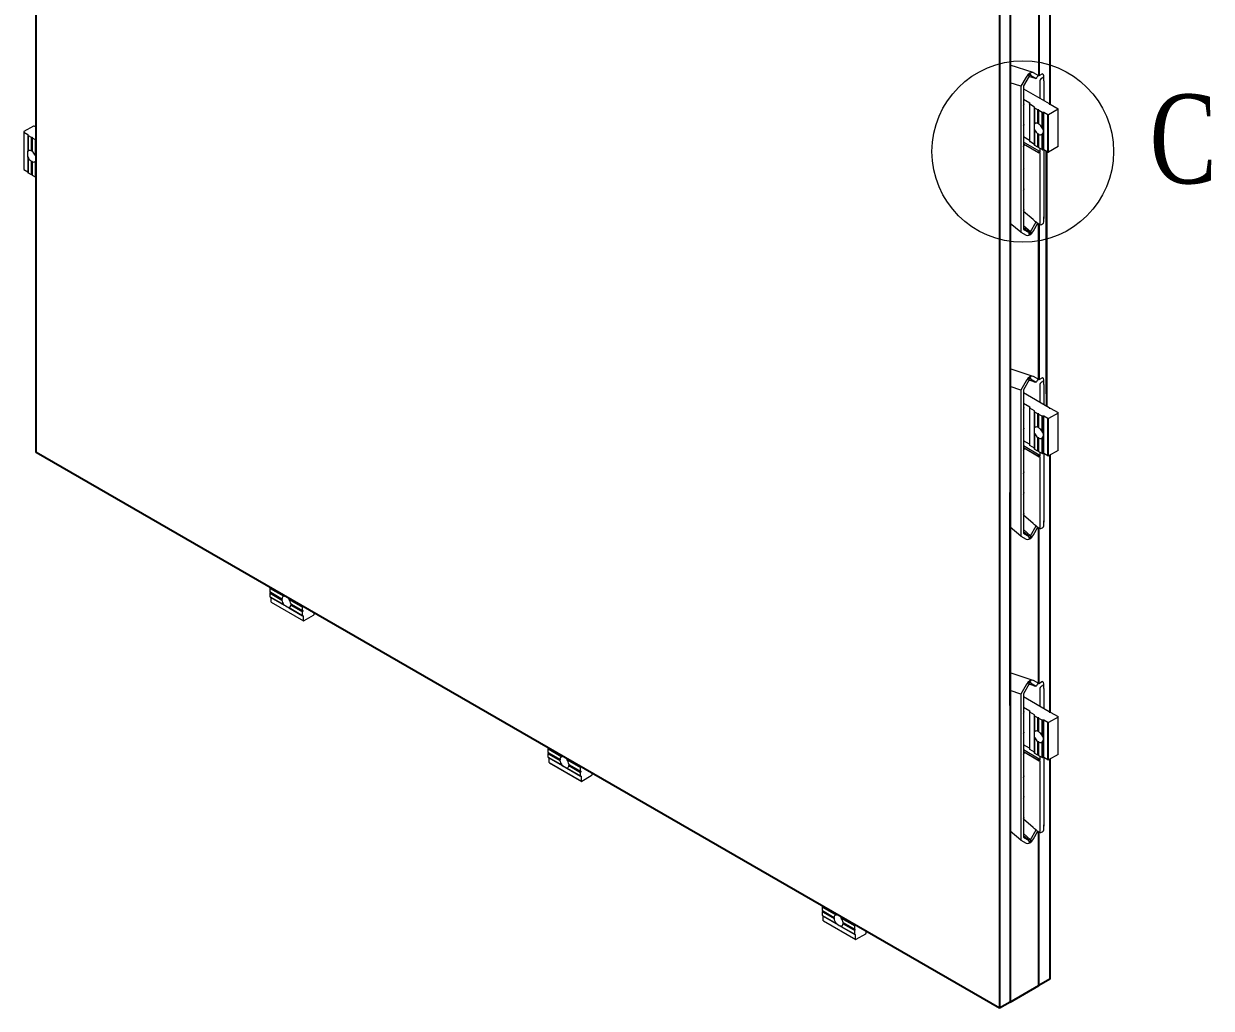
# Model space of a CAD drawing. Header units: millimetres. Extents: x 1277 to 3999, y 63 to 707.
# Drawn here: x 3628.48 to 3675.2, y 453.03 to 491.78 of the extents above; entities that cross this region are included whole.
import ezdxf

# ---------------------------------------------------------------- set-up
doc = ezdxf.new("R2010")
doc.units = ezdxf.units.MM
doc.linetypes.add('CENTER', pattern=[50.8, 31.75, -6.35, 6.35, -6.35])
doc.styles.add('SLDTEXTSTYLE3', font='TXT', dxfattribs={"width": 0.75})

msp = doc.modelspace()

# ---------------------------------------------------------------- linework, layer by layer
at = {"color": 140}
for p, q in [((3628.965, 474.912), (3628.965, 518.679)), ((3668.422, 497.697), (3668.422, 489.73)), ((3668.846, 497.942), (3668.846, 488.618)), ((3666.866, 496.799), (3666.866, 453.033)), ((3667.29, 497.044), (3667.29, 453.277)), ((3668.719, 477.215), (3668.719, 486.764)), ((3668.719, 486.764), (3668.719, 476.74)), ((3668.422, 477.77), (3668.422, 483.907)), ((3668.422, 483.907), (3668.422, 477.77)), ((3666.866, 453.033), (3628.965, 474.912)), ((3668.846, 474.797), (3668.846, 464.693)), ((3667.29, 464.954), (3667.29, 473.332)), ((3668.422, 465.805), (3668.422, 471.947)), ((3668.846, 462.832), (3668.846, 454.176)), ((3668.422, 453.931), (3668.422, 459.982)), ((3668.846, 454.176), (3668.422, 453.931)), ((3667.29, 453.277), (3668.422, 453.931)), ((3667.29, 453.277), (3666.866, 453.033))]:
    msp.add_line(p, q, dxfattribs=at)
at = {"color": 7, "linetype": 'Continuous', "lineweight": 15}
for p, q in [((3668.19, 489.861), (3667.29, 490.154)), ((3667.913, 489.681), (3667.708, 489.326)), ((3668.036, 489.721), (3667.814, 489.336)), ((3668.195, 489.656), (3668.028, 489.707)), ((3668.086, 489.75), (3668.031, 489.767)), ((3668.312, 489.62), (3668.086, 489.75)), ((3668.415, 489.734), (3668.209, 489.852)), ((3668.415, 489.734), (3668.379, 489.713)), ((3668.422, 489.73), (3668.415, 489.734)), ((3668.563, 489.811), (3668.422, 489.73)), ((3668.556, 489.652), (3668.521, 489.632)), ((3668.615, 489.571), (3668.615, 489.734)), ((3667.708, 489.326), (3667.29, 489.462)), ((3667.708, 489.326), (3667.708, 483.577)), ((3667.814, 489.336), (3667.814, 488.612)), ((3667.814, 489.222), (3668.818, 488.642)), ((3668.45, 489.509), (3668.45, 488.855)), ((3668.608, 489.541), (3668.608, 488.764)), ((3668.064, 488.653), (3667.814, 488.798)), ((3667.814, 488.636), (3667.835, 488.623)), ((3667.829, 488.604), (3667.814, 488.612)), ((3667.814, 488.577), (3667.829, 488.604)), ((3667.814, 488.577), (3667.814, 487.796)), ((3667.829, 488.604), (3667.835, 488.623)), ((3668.055, 488.622), (3668.055, 487.152)), ((3668.057, 488.627), (3668.068, 488.64)), ((3668.253, 488.503), (3668.061, 488.614)), ((3668.061, 487.144), (3668.061, 488.614)), ((3668.253, 488.467), (3668.253, 488.503)), ((3668.253, 487.837), (3668.253, 488.467)), ((3668.379, 488.389), (3668.259, 488.459)), ((3668.259, 487.846), (3668.259, 488.459)), ((3668.422, 488.389), (3668.379, 488.389)), ((3668.379, 487.857), (3668.379, 488.389)), ((3668.422, 488.365), (3668.422, 488.389)), ((3668.542, 488.295), (3668.422, 488.365)), ((3668.422, 487.833), (3668.422, 488.365)), ((3668.542, 487.683), (3668.542, 488.295)), ((3668.619, 488.292), (3668.556, 488.292)), ((3668.556, 487.663), (3668.556, 488.292)), ((3668.775, 488.202), (3668.619, 488.292)), ((3668.619, 486.822), (3668.619, 488.292)), ((3669.178, 488.418), (3668.804, 488.202)), ((3668.818, 488.642), (3668.818, 488.618)), ((3668.818, 488.618), (3668.86, 488.618)), ((3668.86, 488.618), (3669.178, 488.434)), ((3669.178, 486.948), (3669.178, 488.418)), ((3669.184, 486.956), (3669.184, 488.426)), ((3667.814, 487.819), (3667.835, 487.807)), ((3667.829, 487.787), (3667.814, 487.796)), ((3667.814, 487.76), (3667.829, 487.787)), ((3667.829, 487.787), (3667.835, 487.807)), ((3668.253, 487.627), (3668.253, 487.837)), ((3668.775, 486.732), (3668.775, 488.202)), ((3668.804, 486.732), (3668.804, 488.202)), ((3628.478, 487.528), (3628.478, 486.058)), ((3628.859, 487.752), (3628.484, 487.536)), ((3628.484, 487.52), (3628.641, 487.429)), ((3628.484, 487.52), (3628.484, 486.05)), ((3628.641, 487.429), (3628.641, 487.393)), ((3628.641, 487.393), (3628.641, 486.763)), ((3628.647, 487.385), (3628.767, 487.315)), ((3628.647, 487.385), (3628.647, 486.772)), ((3628.767, 487.315), (3628.81, 487.315)), ((3628.767, 487.315), (3628.767, 486.783)), ((3628.81, 487.315), (3628.81, 487.291)), ((3628.965, 487.707), (3628.887, 487.752)), ((3667.814, 487.76), (3667.814, 486.979)), ((3668.055, 487.188), (3667.814, 487.328)), ((3668.253, 486.997), (3668.253, 487.627)), ((3668.259, 486.989), (3668.259, 487.601)), ((3668.379, 486.92), (3668.379, 487.452)), ((3668.422, 487.427), (3668.422, 487.45)), ((3668.422, 486.895), (3668.422, 487.427)), ((3668.542, 486.826), (3668.542, 487.438)), ((3668.556, 486.822), (3668.556, 487.452)), ((3628.81, 487.291), (3628.93, 487.222)), ((3628.81, 487.291), (3628.81, 486.759)), ((3628.93, 487.222), (3628.93, 486.609)), ((3628.944, 487.218), (3628.965, 487.218)), ((3628.944, 487.218), (3628.944, 486.589)), ((3668.436, 486.766), (3667.814, 487.125)), ((3668.401, 486.704), (3667.814, 487.043)), ((3668.436, 486.684), (3667.814, 487.043)), ((3667.814, 487.002), (3667.835, 486.99)), ((3667.829, 486.971), (3667.814, 486.979)), ((3667.814, 486.944), (3667.829, 486.971)), ((3667.814, 486.944), (3667.814, 486.081)), ((3667.829, 486.971), (3667.835, 486.99)), ((3668.253, 487.033), (3668.061, 487.144)), ((3668.379, 486.92), (3668.259, 486.989)), ((3668.422, 486.92), (3668.379, 486.92)), ((3668.542, 486.826), (3668.422, 486.895)), ((3668.45, 486.879), (3668.45, 486.734)), ((3669.178, 486.948), (3668.804, 486.732)), ((3628.641, 486.553), (3628.641, 486.763)), ((3628.641, 486.553), (3628.641, 485.923)), ((3628.647, 486.527), (3628.647, 485.915)), ((3668.401, 486.704), (3668.436, 486.766)), ((3668.435, 486.708), (3668.401, 486.704)), ((3668.436, 486.684), (3668.401, 486.704)), ((3668.45, 486.734), (3668.435, 486.708)), ((3668.435, 486.708), (3668.45, 486.699)), ((3668.436, 486.766), (3668.45, 486.734)), ((3668.45, 486.699), (3668.436, 486.684)), ((3668.45, 486.699), (3668.45, 483.924)), ((3668.619, 486.822), (3668.556, 486.822)), ((3668.608, 486.822), (3668.608, 484.119)), ((3668.775, 486.732), (3668.619, 486.822)), ((3628.484, 486.05), (3628.641, 485.959)), ((3628.647, 485.915), (3628.767, 485.846)), ((3628.767, 486.378), (3628.767, 485.846)), ((3628.81, 486.353), (3628.81, 486.376)), ((3628.81, 486.353), (3628.81, 485.821)), ((3628.93, 486.364), (3628.93, 485.752)), ((3628.944, 486.378), (3628.944, 485.748)), ((3667.814, 486.104), (3667.835, 486.092)), ((3667.829, 486.072), (3667.814, 486.081)), ((3667.814, 486.046), (3667.829, 486.072)), ((3667.814, 486.046), (3667.814, 485.265)), ((3667.829, 486.072), (3667.835, 486.092)), ((3628.767, 485.846), (3628.81, 485.846)), ((3628.81, 485.821), (3628.93, 485.752)), ((3628.944, 485.748), (3628.965, 485.748)), ((3667.814, 485.288), (3667.835, 485.276)), ((3667.829, 485.256), (3667.814, 485.265)), ((3667.814, 485.229), (3667.829, 485.256)), ((3667.814, 485.229), (3667.814, 484.448)), ((3667.829, 485.256), (3667.835, 485.276)), ((3667.814, 484.471), (3667.835, 484.459)), ((3667.829, 484.439), (3667.814, 484.448)), ((3667.814, 484.413), (3667.829, 484.439)), ((3667.814, 484.413), (3667.814, 483.689)), ((3668.195, 484.071), (3667.814, 484.395)), ((3667.835, 484.459), (3667.829, 484.439)), ((3668.615, 483.985), (3668.615, 484.149)), ((3667.708, 483.577), (3667.29, 483.923)), ((3668.086, 483.589), (3667.814, 483.83)), ((3668.036, 483.561), (3667.814, 483.749)), ((3667.814, 483.689), (3668.036, 483.561)), ((3668.086, 483.589), (3668.312, 483.981)), ((3668.209, 483.63), (3668.382, 483.929)), ((3668.329, 483.96), (3668.471, 483.878)), ((3668.521, 483.883), (3668.556, 483.904)), ((3667.708, 483.577), (3667.913, 483.459)), ((3668.19, 477.901), (3667.29, 478.195)), ((3667.913, 477.722), (3667.708, 477.366)), ((3668.036, 477.762), (3667.814, 477.376)), ((3668.195, 477.697), (3668.028, 477.748)), ((3668.086, 477.791), (3668.031, 477.807)), ((3668.312, 477.66), (3668.086, 477.791)), ((3668.415, 477.774), (3668.209, 477.893)), ((3668.415, 477.774), (3668.379, 477.754)), ((3668.422, 477.77), (3668.415, 477.774)), ((3668.563, 477.852), (3668.422, 477.77)), ((3668.45, 477.55), (3668.45, 476.895)), ((3668.556, 477.693), (3668.521, 477.672)), ((3668.608, 477.581), (3668.608, 476.804)), ((3668.615, 477.611), (3668.615, 477.774)), ((3667.708, 477.366), (3667.29, 477.502)), ((3667.708, 477.366), (3667.708, 471.617)), ((3667.814, 477.376), (3667.814, 476.653)), ((3667.814, 477.262), (3668.818, 476.683)), ((3668.064, 476.694), (3667.814, 476.838)), ((3667.814, 476.676), (3667.835, 476.664)), ((3667.829, 476.644), (3667.814, 476.653)), ((3667.814, 476.617), (3667.829, 476.644)), ((3667.814, 476.617), (3667.814, 475.836)), ((3667.829, 476.644), (3667.835, 476.664)), ((3668.055, 476.662), (3668.055, 475.193)), ((3668.057, 476.667), (3668.068, 476.68)), ((3668.253, 476.543), (3668.061, 476.654)), ((3668.061, 475.184), (3668.061, 476.654)), ((3668.818, 476.683), (3668.818, 476.658)), ((3668.818, 476.658), (3668.86, 476.658)), ((3668.86, 476.658), (3669.178, 476.475)), ((3668.253, 476.507), (3668.253, 476.543)), ((3668.253, 475.878), (3668.253, 476.507)), ((3668.379, 476.43), (3668.259, 476.499)), ((3668.259, 475.887), (3668.259, 476.499)), ((3668.422, 476.43), (3668.379, 476.43)), ((3668.379, 475.897), (3668.379, 476.43)), ((3668.422, 476.405), (3668.422, 476.43)), ((3668.542, 476.336), (3668.422, 476.405)), ((3668.422, 475.873), (3668.422, 476.405)), ((3668.542, 475.723), (3668.542, 476.336)), ((3668.619, 476.332), (3668.556, 476.332)), ((3668.556, 475.703), (3668.556, 476.332)), ((3668.775, 476.242), (3668.619, 476.332)), ((3668.619, 474.863), (3668.619, 476.332)), ((3668.775, 474.772), (3668.775, 476.242)), ((3669.178, 476.458), (3668.804, 476.242)), ((3668.804, 474.772), (3668.804, 476.242)), ((3669.178, 474.989), (3669.178, 476.458)), ((3669.184, 474.997), (3669.184, 476.466)), ((3667.814, 475.859), (3667.835, 475.847)), ((3667.829, 475.827), (3667.814, 475.836)), ((3667.814, 475.801), (3667.829, 475.827)), ((3667.814, 475.801), (3667.814, 475.02)), ((3667.829, 475.827), (3667.835, 475.847)), ((3668.253, 475.667), (3668.253, 475.878)), ((3668.253, 475.038), (3668.253, 475.667)), ((3668.259, 475.029), (3668.259, 475.642)), ((3668.055, 475.229), (3667.814, 475.368)), ((3668.253, 475.074), (3668.061, 475.184)), ((3668.379, 474.96), (3668.379, 475.492)), ((3668.422, 475.468), (3668.422, 475.491)), ((3668.422, 474.935), (3668.422, 475.468)), ((3668.542, 474.866), (3668.542, 475.478)), ((3668.556, 474.863), (3668.556, 475.492)), ((3668.436, 474.806), (3667.814, 475.165)), ((3668.401, 474.745), (3667.814, 475.084)), ((3668.436, 474.724), (3667.814, 475.084)), ((3667.814, 475.043), (3667.835, 475.031)), ((3667.829, 475.011), (3667.814, 475.02)), ((3667.814, 474.984), (3667.829, 475.011)), ((3667.814, 474.984), (3667.814, 474.122)), ((3667.829, 475.011), (3667.835, 475.031)), ((3668.379, 474.96), (3668.259, 475.029)), ((3668.422, 474.96), (3668.379, 474.96)), ((3668.401, 474.745), (3668.436, 474.806)), ((3668.435, 474.748), (3668.401, 474.745)), ((3668.436, 474.724), (3668.401, 474.745)), ((3668.542, 474.866), (3668.422, 474.935)), ((3668.45, 474.775), (3668.435, 474.748)), ((3668.435, 474.748), (3668.45, 474.739)), ((3668.436, 474.806), (3668.45, 474.775)), ((3668.45, 474.739), (3668.436, 474.724)), ((3668.45, 474.919), (3668.45, 474.775)), ((3668.45, 474.739), (3668.45, 471.964)), ((3668.619, 474.863), (3668.556, 474.863)), ((3668.608, 474.863), (3668.608, 472.159)), ((3668.775, 474.772), (3668.619, 474.863)), ((3669.178, 474.989), (3668.804, 474.772)), ((3667.814, 474.145), (3667.835, 474.132)), ((3667.829, 474.113), (3667.814, 474.122)), ((3667.814, 474.086), (3667.829, 474.113)), ((3667.814, 474.086), (3667.814, 473.305)), ((3667.829, 474.113), (3667.835, 474.132)), ((3667.814, 473.328), (3667.835, 473.316)), ((3667.829, 473.296), (3667.814, 473.305)), ((3667.829, 473.296), (3667.835, 473.316)), ((3667.814, 473.27), (3667.829, 473.296)), ((3667.814, 473.27), (3667.814, 472.488)), ((3667.814, 472.512), (3667.835, 472.499)), ((3667.829, 472.48), (3667.814, 472.488)), ((3667.814, 472.453), (3667.829, 472.48)), ((3667.814, 472.453), (3667.814, 471.729)), ((3668.195, 472.112), (3667.814, 472.436)), ((3667.835, 472.499), (3667.829, 472.48)), ((3667.708, 471.617), (3667.29, 471.963)), ((3668.086, 471.63), (3668.312, 472.022)), ((3668.209, 471.67), (3668.382, 471.97)), ((3668.329, 472), (3668.471, 471.919)), ((3668.521, 471.924), (3668.556, 471.944)), ((3668.615, 472.026), (3668.615, 472.189)), ((3667.708, 471.617), (3667.913, 471.499)), ((3668.086, 471.63), (3667.814, 471.87)), ((3668.036, 471.601), (3667.814, 471.789)), ((3667.814, 471.729), (3668.036, 471.601)), ((3638.179, 469.569), (3638.189, 469.587)), ((3638.179, 469.569), (3638.724, 469.254)), ((3638.174, 469.555), (3638.705, 469.249)), ((3638.174, 469.416), (3638.174, 469.555)), ((3638.174, 469.416), (3638.635, 469.15)), ((3638.196, 469.404), (3638.174, 469.416)), ((3638.174, 469.367), (3638.196, 469.404)), ((3638.174, 469.367), (3638.635, 469.101)), ((3638.174, 469.228), (3638.174, 469.367)), ((3638.174, 469.228), (3638.705, 468.922)), ((3638.179, 469.219), (3638.724, 468.904)), ((3638.21, 469.201), (3638.179, 469.219)), ((3638.196, 469.404), (3638.655, 469.139)), ((3638.21, 469.201), (3639.483, 468.466)), ((3638.21, 469.02), (3638.21, 469.201)), ((3638.906, 469.149), (3639.451, 468.834)), ((3638.917, 469.126), (3639.447, 468.82)), ((3638.21, 469.02), (3639.483, 468.285)), ((3638.214, 469.011), (3639.487, 468.276)), ((3638.906, 468.799), (3639.451, 468.484)), ((3638.917, 468.8), (3639.447, 468.494)), ((3638.986, 468.947), (3639.447, 468.681)), ((3638.986, 468.898), (3639.447, 468.632)), ((3639.009, 468.934), (3639.468, 468.669)), ((3639.447, 468.681), (3639.447, 468.82)), ((3639.468, 468.669), (3639.447, 468.681)), ((3639.447, 468.632), (3639.468, 468.669)), ((3639.447, 468.494), (3639.447, 468.632)), ((3639.451, 468.834), (3639.462, 468.853)), ((3639.483, 468.466), (3639.451, 468.484)), ((3639.483, 468.285), (3639.483, 468.466)), ((3639.872, 468.494), (3639.497, 468.277)), ((3639.886, 468.608), (3639.886, 468.518)), ((3668.19, 465.936), (3667.29, 466.23)), ((3668.086, 465.826), (3668.031, 465.842)), ((3668.312, 465.695), (3668.086, 465.826)), ((3668.415, 465.809), (3668.209, 465.928)), ((3668.563, 465.887), (3668.422, 465.805)), ((3667.708, 465.401), (3667.29, 465.537)), ((3667.913, 465.757), (3667.708, 465.401)), ((3667.708, 465.401), (3667.708, 459.652)), ((3668.036, 465.797), (3667.814, 465.411)), ((3667.814, 465.411), (3667.814, 464.688)), ((3668.195, 465.732), (3668.028, 465.783)), ((3668.415, 465.809), (3668.379, 465.789)), ((3668.422, 465.805), (3668.415, 465.809)), ((3668.45, 465.585), (3668.45, 464.93)), ((3668.556, 465.728), (3668.521, 465.707)), ((3668.608, 465.616), (3668.608, 464.839)), ((3668.615, 465.646), (3668.615, 465.809)), ((3667.814, 465.297), (3668.818, 464.718)), ((3668.064, 464.729), (3667.814, 464.873)), ((3667.814, 464.711), (3667.835, 464.699)), ((3667.829, 464.679), (3667.814, 464.688)), ((3667.814, 464.652), (3667.829, 464.679)), ((3667.814, 464.652), (3667.814, 463.871)), ((3667.829, 464.679), (3667.835, 464.699)), ((3668.055, 464.697), (3668.055, 463.228)), ((3668.057, 464.702), (3668.068, 464.715)), ((3668.253, 464.578), (3668.061, 464.689)), ((3668.061, 463.219), (3668.061, 464.689)), ((3668.253, 464.542), (3668.253, 464.578)), ((3668.253, 463.913), (3668.253, 464.542)), ((3668.379, 464.465), (3668.259, 464.534)), ((3668.259, 463.922), (3668.259, 464.534)), ((3668.422, 464.465), (3668.379, 464.465)), ((3668.379, 463.932), (3668.379, 464.465)), ((3668.422, 464.44), (3668.422, 464.465)), ((3668.542, 464.371), (3668.422, 464.44)), ((3668.422, 463.908), (3668.422, 464.44)), ((3669.178, 464.493), (3668.804, 464.277)), ((3668.818, 464.718), (3668.818, 464.693)), ((3668.818, 464.693), (3668.86, 464.693)), ((3668.86, 464.693), (3669.178, 464.51)), ((3669.178, 463.024), (3669.178, 464.493)), ((3669.184, 463.032), (3669.184, 464.501)), ((3668.542, 463.758), (3668.542, 464.371)), ((3668.619, 464.367), (3668.556, 464.367)), ((3668.556, 463.738), (3668.556, 464.367)), ((3668.775, 464.277), (3668.619, 464.367)), ((3668.619, 462.898), (3668.619, 464.367)), ((3668.775, 462.807), (3668.775, 464.277)), ((3668.804, 462.807), (3668.804, 464.277)), ((3667.814, 463.894), (3667.835, 463.882)), ((3667.829, 463.862), (3667.814, 463.871)), ((3667.814, 463.836), (3667.829, 463.862)), ((3667.814, 463.836), (3667.814, 463.055)), ((3667.829, 463.862), (3667.835, 463.882)), ((3668.253, 463.702), (3668.253, 463.913)), ((3668.253, 463.073), (3668.253, 463.702)), ((3668.259, 463.064), (3668.259, 463.677)), ((3668.379, 462.995), (3668.379, 463.527)), ((3668.422, 463.503), (3668.422, 463.526)), ((3668.422, 462.97), (3668.422, 463.503)), ((3668.542, 462.901), (3668.542, 463.513)), ((3668.556, 462.898), (3668.556, 463.527)), ((3649.113, 463.24), (3649.643, 462.934)), ((3649.113, 463.102), (3649.113, 463.24)), ((3649.113, 463.102), (3649.574, 462.836)), ((3649.134, 463.089), (3649.113, 463.102)), ((3649.113, 463.053), (3649.134, 463.089)), ((3649.113, 463.053), (3649.574, 462.787)), ((3649.113, 462.914), (3649.113, 463.053)), ((3649.117, 463.254), (3649.127, 463.273)), ((3649.117, 463.254), (3649.662, 462.94)), ((3649.134, 463.089), (3649.593, 462.824)), ((3668.055, 463.264), (3667.814, 463.403)), ((3668.436, 462.841), (3667.814, 463.2)), ((3668.401, 462.78), (3667.814, 463.119)), ((3668.436, 462.759), (3667.814, 463.119)), ((3667.814, 463.078), (3667.835, 463.066)), ((3667.829, 463.046), (3667.814, 463.055)), ((3667.814, 463.019), (3667.829, 463.046)), ((3667.829, 463.046), (3667.835, 463.066)), ((3668.253, 463.109), (3668.061, 463.219)), ((3668.379, 462.995), (3668.259, 463.064)), ((3669.178, 463.024), (3668.804, 462.807)), ((3649.113, 462.914), (3649.643, 462.608)), ((3649.117, 462.905), (3649.662, 462.59)), ((3649.148, 462.887), (3649.117, 462.905)), ((3649.148, 462.887), (3650.421, 462.152)), ((3649.148, 462.706), (3649.148, 462.887)), ((3649.148, 462.706), (3650.421, 461.971)), ((3649.152, 462.696), (3650.425, 461.962)), ((3649.844, 462.834), (3650.39, 462.52)), ((3649.855, 462.812), (3650.385, 462.506)), ((3649.925, 462.633), (3650.385, 462.367)), ((3649.925, 462.584), (3650.385, 462.318)), ((3649.947, 462.62), (3650.407, 462.355)), ((3667.814, 463.019), (3667.814, 462.157)), ((3668.422, 462.995), (3668.379, 462.995)), ((3668.401, 462.78), (3668.436, 462.841)), ((3668.435, 462.783), (3668.401, 462.78)), ((3668.436, 462.759), (3668.401, 462.78)), ((3668.542, 462.901), (3668.422, 462.97)), ((3668.45, 462.81), (3668.435, 462.783)), ((3668.435, 462.783), (3668.45, 462.774)), ((3668.436, 462.841), (3668.45, 462.81)), ((3668.45, 462.774), (3668.436, 462.759)), ((3668.45, 462.954), (3668.45, 462.81)), ((3668.45, 462.774), (3668.45, 459.999)), ((3668.619, 462.898), (3668.556, 462.898)), ((3668.608, 462.898), (3668.608, 460.194)), ((3668.775, 462.807), (3668.619, 462.898)), ((3649.844, 462.485), (3650.39, 462.17)), ((3649.855, 462.485), (3650.385, 462.179)), ((3650.385, 462.367), (3650.385, 462.506)), ((3650.407, 462.355), (3650.385, 462.367)), ((3650.385, 462.318), (3650.407, 462.355)), ((3650.385, 462.179), (3650.385, 462.318)), ((3650.39, 462.52), (3650.4, 462.538)), ((3650.421, 462.152), (3650.39, 462.17)), ((3650.421, 461.971), (3650.421, 462.152)), ((3650.81, 462.179), (3650.435, 461.963)), ((3650.824, 462.294), (3650.824, 462.204)), ((3667.814, 462.18), (3667.835, 462.167)), ((3667.829, 462.148), (3667.814, 462.157)), ((3667.814, 462.121), (3667.829, 462.148)), ((3667.814, 462.121), (3667.814, 461.34)), ((3667.829, 462.148), (3667.835, 462.167)), ((3667.814, 461.363), (3667.835, 461.351)), ((3667.829, 461.331), (3667.814, 461.34)), ((3667.814, 461.305), (3667.829, 461.331)), ((3667.814, 461.305), (3667.814, 460.523)), ((3667.829, 461.331), (3667.835, 461.351)), ((3667.814, 460.547), (3667.835, 460.534)), ((3667.829, 460.515), (3667.814, 460.523)), ((3667.814, 460.488), (3667.829, 460.515)), ((3667.814, 460.488), (3667.814, 459.764)), ((3668.195, 460.147), (3667.814, 460.471)), ((3667.835, 460.534), (3667.829, 460.515)), ((3668.615, 460.061), (3668.615, 460.224)), ((3667.708, 459.652), (3667.29, 459.998)), ((3668.086, 459.665), (3667.814, 459.905)), ((3668.036, 459.636), (3667.814, 459.824)), ((3667.814, 459.764), (3668.036, 459.636)), ((3668.086, 459.665), (3668.312, 460.057)), ((3668.209, 459.705), (3668.382, 460.005)), ((3668.329, 460.035), (3668.471, 459.954)), ((3668.521, 459.959), (3668.556, 459.979)), ((3667.708, 459.652), (3667.913, 459.534)), ((3659.901, 457.013), (3660.431, 456.706)), ((3659.901, 456.874), (3659.901, 457.013)), ((3659.905, 457.027), (3659.916, 457.045)), ((3659.905, 457.027), (3660.45, 456.712)), ((3659.901, 456.874), (3660.362, 456.608)), ((3659.922, 456.862), (3659.901, 456.874)), ((3659.901, 456.825), (3659.922, 456.862)), ((3659.901, 456.825), (3660.362, 456.559)), ((3659.901, 456.686), (3659.901, 456.825)), ((3659.901, 456.686), (3660.431, 456.38)), ((3659.905, 456.677), (3660.45, 456.362)), ((3659.936, 456.659), (3659.905, 456.677)), ((3659.922, 456.862), (3660.382, 456.596)), ((3659.936, 456.659), (3661.209, 455.924)), ((3659.936, 456.478), (3659.936, 456.659)), ((3660.633, 456.606), (3661.178, 456.292)), ((3660.643, 456.584), (3661.174, 456.278)), ((3659.936, 456.478), (3661.209, 455.743)), ((3659.94, 456.469), (3661.213, 455.734)), ((3660.633, 456.257), (3661.178, 455.942)), ((3660.643, 456.257), (3661.174, 455.951)), ((3660.713, 456.405), (3661.174, 456.139)), ((3660.713, 456.356), (3661.174, 456.09)), ((3660.735, 456.392), (3661.195, 456.127)), ((3661.174, 456.139), (3661.174, 456.278)), ((3661.195, 456.127), (3661.174, 456.139)), ((3661.174, 456.09), (3661.195, 456.127)), ((3661.174, 455.951), (3661.174, 456.09)), ((3661.178, 456.292), (3661.188, 456.31)), ((3661.612, 456.066), (3661.612, 455.976)), ((3661.209, 455.924), (3661.178, 455.942)), ((3661.209, 455.743), (3661.209, 455.924)), ((3661.598, 455.951), (3661.223, 455.735))]:
    msp.add_line(p, q, dxfattribs=at)
at = {"color": 8, "linetype": 'Continuous', "lineweight": 15}
for p, q in [((3668.064, 488.635), (3668.064, 488.653)), ((3668.064, 476.676), (3668.064, 476.694)), ((3668.064, 464.711), (3668.064, 464.729))]:
    msp.add_line(p, q, dxfattribs=at)
at = {"color": 7, "linetype": 'Continuous', "lineweight": 15, "flags": 128}
for points in [[(3668.086, 489.75), (3668.093, 489.765), (3668.096, 489.777), (3668.096, 489.787), (3668.094, 489.799), (3668.087, 489.808), (3668.081, 489.81), (3668.075, 489.81), (3668.068, 489.809), (3668.061, 489.806), (3668.054, 489.801), (3668.047, 489.794), (3668.041, 489.786), (3668.035, 489.778), (3668.028, 489.761), (3668.026, 489.746), (3668.026, 489.737), (3668.029, 489.729), (3668.036, 489.721)], [(3668.061, 488.614), (3668.059, 488.615), (3668.058, 488.617), (3668.056, 488.618), (3668.056, 488.62), (3668.055, 488.622), (3668.055, 488.624), (3668.056, 488.625), (3668.057, 488.627)], [(3668.068, 488.64), (3668.069, 488.642), (3668.069, 488.643), (3668.07, 488.645), (3668.069, 488.647), (3668.069, 488.649), (3668.067, 488.65), (3668.066, 488.652), (3668.064, 488.653)], [(3668.036, 483.561), (3668.029, 483.546), (3668.026, 483.534), (3668.026, 483.524), (3668.028, 483.512), (3668.035, 483.503), (3668.041, 483.501), (3668.047, 483.501), (3668.054, 483.502), (3668.061, 483.505), (3668.068, 483.51), (3668.075, 483.517), (3668.081, 483.524), (3668.087, 483.533), (3668.094, 483.55), (3668.096, 483.565), (3668.096, 483.574), (3668.093, 483.582), (3668.086, 483.589)], [(3668.086, 477.791), (3668.093, 477.806), (3668.096, 477.817), (3668.096, 477.827), (3668.094, 477.839), (3668.087, 477.848), (3668.081, 477.85), (3668.075, 477.851), (3668.068, 477.849), (3668.061, 477.846), (3668.054, 477.841), (3668.047, 477.835), (3668.041, 477.827), (3668.035, 477.818), (3668.028, 477.801), (3668.026, 477.787), (3668.026, 477.777), (3668.029, 477.769), (3668.036, 477.762)], [(3668.061, 476.654), (3668.059, 476.656), (3668.058, 476.657), (3668.056, 476.659), (3668.056, 476.66), (3668.055, 476.662), (3668.055, 476.664), (3668.056, 476.666), (3668.057, 476.667)], [(3668.068, 476.68), (3668.069, 476.682), (3668.069, 476.684), (3668.07, 476.686), (3668.069, 476.687), (3668.069, 476.689), (3668.067, 476.691), (3668.066, 476.692), (3668.064, 476.694)], [(3668.036, 471.601), (3668.029, 471.586), (3668.026, 471.575), (3668.026, 471.564), (3668.028, 471.552), (3668.035, 471.544), (3668.041, 471.541), (3668.047, 471.541), (3668.054, 471.542), (3668.061, 471.546), (3668.068, 471.551), (3668.075, 471.557), (3668.081, 471.565), (3668.087, 471.573), (3668.094, 471.59), (3668.096, 471.605), (3668.096, 471.615), (3668.093, 471.623), (3668.086, 471.63)], [(3668.086, 465.826), (3668.093, 465.841), (3668.096, 465.852), (3668.096, 465.862), (3668.094, 465.874), (3668.087, 465.883), (3668.081, 465.885), (3668.075, 465.886), (3668.068, 465.884), (3668.061, 465.881), (3668.054, 465.876), (3668.047, 465.87), (3668.041, 465.862), (3668.035, 465.853), (3668.028, 465.836), (3668.026, 465.822), (3668.026, 465.812), (3668.029, 465.804), (3668.036, 465.797)], [(3668.061, 464.689), (3668.059, 464.691), (3668.058, 464.692), (3668.056, 464.694), (3668.056, 464.695), (3668.055, 464.697), (3668.055, 464.699), (3668.056, 464.701), (3668.057, 464.702)], [(3668.068, 464.715), (3668.069, 464.717), (3668.069, 464.719), (3668.07, 464.721), (3668.069, 464.722), (3668.069, 464.724), (3668.067, 464.726), (3668.066, 464.727), (3668.064, 464.729)], [(3668.036, 459.636), (3668.029, 459.621), (3668.026, 459.61), (3668.026, 459.599), (3668.028, 459.587), (3668.035, 459.579), (3668.041, 459.576), (3668.047, 459.576), (3668.054, 459.577), (3668.061, 459.581), (3668.068, 459.586), (3668.075, 459.592), (3668.081, 459.6), (3668.087, 459.608), (3668.094, 459.625), (3668.096, 459.64), (3668.096, 459.65), (3668.093, 459.658), (3668.086, 459.665)]]:
    msp.add_lwpolyline(points, dxfattribs=at)
at = {"color": 0, "linetype": 'CENTER', "lineweight": 0, "ltscale": 5}
msp.add_circle((3667.784, 486.752), 3.572, dxfattribs=at)
at = {"color": 7, "linetype": 'Continuous', "lineweight": 15}
for centre, radius, start, end in [((3668.464, 489.582), 0.156, 122.9065, 166.0921), ((3668.527, 489.733), 0.0863, 290.1558, 64.8813), ((3668.604, 489.502), 0.154, 122.6057, 177.3943), ((3668.545, 489.571), 0.0699, 334.3499, 359.8169), ((3668.263, 488.468), 0.0101, 185.6948, 245.6253), ((3668.556, 488.321), 0.0289, 241.9598, 271.1441), ((3669.175, 488.426), 0.00873, 290.7834, 69.2166), ((3668.327, 487.765), 0.106, 60.4996, 129.7533), ((3668.186, 487.52), 0.392, 24.6184, 52.9573), ((3668.789, 488.229), 0.0307, 242.6097, 297.3903), ((3628.487, 487.528), 0.00873, 110.7834, 249.2166), ((3628.651, 487.394), 0.0101, 185.6948, 245.6253), ((3628.873, 487.725), 0.0307, 62.6097, 117.3903), ((3668.615, 487.765), 0.392, 204.6184, 232.9573), ((3668.474, 487.52), 0.106, 240.4996, 309.7533), ((3628.943, 487.247), 0.0289, 241.9598, 271.1441), ((3668.065, 487.153), 0.00986, 185.0215, 246.2986), ((3668.263, 486.998), 0.0101, 185.6948, 245.6253), ((3669.174, 486.957), 0.0101, 294.3747, 354.3052), ((3628.715, 486.691), 0.106, 60.4996, 129.7533), ((3629.003, 486.691), 0.392, 204.6184, 232.9573), ((3628.573, 486.446), 0.392, 24.6184, 52.9573), ((3668.556, 486.851), 0.0289, 241.9598, 271.1441), ((3668.789, 486.759), 0.0307, 242.6097, 297.3903), ((3628.488, 486.059), 0.0101, 185.6948, 245.6253), ((3628.651, 485.924), 0.0101, 185.6948, 245.6253), ((3628.862, 486.446), 0.106, 240.4996, 309.7533), ((3628.943, 485.777), 0.0289, 241.9598, 271.1441), ((3668.545, 484.149), 0.0698, 334.5133, 25.4867), ((3668.35, 483.993), 0.0392, 197.7637, 238.5493), ((3668.493, 483.917), 0.0437, 170.7862, 309.2032), ((3668.516, 483.994), 0.0991, 293.8755, 354.8039), ((3668.464, 477.622), 0.156, 122.9065, 166.0921), ((3668.604, 477.543), 0.154, 122.6057, 177.3943), ((3668.527, 477.774), 0.0863, 290.1558, 64.8813), ((3668.545, 477.611), 0.0699, 334.3499, 359.8169), ((3668.263, 476.508), 0.0101, 185.6948, 245.6253), ((3668.556, 476.361), 0.0289, 241.9598, 271.1441), ((3668.789, 476.269), 0.0307, 242.6097, 297.3903), ((3669.175, 476.466), 0.00873, 290.7834, 69.2166), ((3668.327, 475.805), 0.106, 60.4996, 129.7533), ((3668.615, 475.805), 0.392, 204.6184, 232.9573), ((3668.186, 475.56), 0.392, 24.6184, 52.9573), ((3668.065, 475.193), 0.00986, 185.0215, 246.2986), ((3668.474, 475.56), 0.106, 240.4996, 309.7533), ((3668.263, 475.039), 0.0101, 185.6948, 245.6253), ((3668.556, 474.892), 0.0289, 241.9598, 271.1441), ((3668.789, 474.799), 0.0307, 242.6097, 297.3903), ((3669.174, 474.998), 0.0101, 294.3747, 354.3052), ((3668.35, 472.034), 0.0392, 197.7637, 238.5493), ((3668.493, 471.957), 0.0437, 170.7862, 309.2032), ((3668.516, 472.035), 0.0991, 293.8755, 354.8039), ((3668.545, 472.189), 0.0698, 334.5133, 25.4867), ((3638.203, 469.554), 0.0289, 148.8563, 178.0435), ((3638.184, 469.227), 0.0101, 174.3796, 234.302), ((3638.742, 469.149), 0.106, 110.2599, 179.5049), ((3639.024, 469.149), 0.392, 187.0437, 215.3811), ((3638.597, 468.899), 0.392, 7.0437, 35.3811), ((3638.22, 469.019), 0.00986, 173.7012, 234.9867), ((3638.88, 468.899), 0.106, 290.2599, 359.5049), ((3639.476, 468.819), 0.0289, 148.8563, 178.0435), ((3639.457, 468.493), 0.0101, 174.3796, 234.302), ((3639.491, 468.284), 0.00873, 170.786, 309.2033), ((3639.855, 468.519), 0.0307, 302.6055, 357.3945), ((3668.527, 465.809), 0.0863, 290.1558, 64.8813), ((3668.464, 465.657), 0.156, 122.9065, 166.0921), ((3668.604, 465.578), 0.154, 122.6057, 177.3943), ((3668.545, 465.646), 0.0699, 334.3499, 359.8169), ((3668.263, 464.543), 0.0101, 185.6948, 245.6253), ((3669.175, 464.501), 0.00873, 290.7834, 69.2166), ((3668.556, 464.396), 0.0289, 241.9598, 271.1441), ((3668.789, 464.304), 0.0307, 242.6097, 297.3903), ((3668.327, 463.84), 0.106, 60.4996, 129.7533), ((3668.615, 463.84), 0.392, 204.6184, 232.9573), ((3668.186, 463.595), 0.392, 24.6184, 52.9573), ((3668.474, 463.595), 0.106, 240.4996, 309.7533), ((3649.141, 463.239), 0.0289, 148.8563, 178.0435), ((3668.065, 463.228), 0.00986, 185.0215, 246.2986), ((3668.263, 463.074), 0.0101, 185.6948, 245.6253), ((3669.174, 463.033), 0.0101, 294.3747, 354.3052), ((3649.123, 462.913), 0.0101, 174.3796, 234.302), ((3649.158, 462.705), 0.00986, 173.7012, 234.9867), ((3649.68, 462.835), 0.106, 110.2599, 179.5049), ((3649.963, 462.835), 0.392, 187.0437, 215.3811), ((3649.535, 462.585), 0.392, 7.0437, 35.3811), ((3649.818, 462.585), 0.106, 290.2599, 359.5049), ((3668.556, 462.927), 0.0289, 241.9598, 271.1441), ((3668.789, 462.834), 0.0307, 242.6097, 297.3903), ((3650.414, 462.505), 0.0289, 148.8563, 178.0435), ((3650.395, 462.178), 0.0101, 174.3796, 234.302), ((3650.793, 462.205), 0.0307, 302.6055, 357.3945), ((3650.429, 461.969), 0.00873, 170.786, 309.2033), ((3668.545, 460.224), 0.0698, 334.5133, 25.4867), ((3668.35, 460.069), 0.0392, 197.7637, 238.5493), ((3668.493, 459.992), 0.0437, 170.7862, 309.2032), ((3668.516, 460.07), 0.0991, 293.8755, 354.8039), ((3659.93, 457.012), 0.0289, 148.8563, 178.0435), ((3659.911, 456.685), 0.0101, 174.3796, 234.302), ((3660.468, 456.607), 0.106, 110.2599, 179.5049), ((3660.751, 456.607), 0.392, 187.0437, 215.3811), ((3660.324, 456.357), 0.392, 7.0437, 35.3811), ((3659.946, 456.477), 0.00986, 173.7012, 234.9867), ((3660.606, 456.357), 0.106, 290.2599, 359.5049), ((3661.202, 456.277), 0.0289, 148.8563, 178.0435), ((3661.184, 455.95), 0.0101, 174.3796, 234.302), ((3661.218, 455.742), 0.00873, 170.786, 309.2033), ((3661.581, 455.977), 0.0307, 302.6055, 357.3945)]:
    msp.add_arc(centre, radius, start, end, dxfattribs=at)
for centre, major_axis, ratio, start_param, end_param in [((3668.061, 489.587), (0.146, 0.266), 0.577071, 6.271553, 7.819226), ((3668.566, 489.524), (0.477, -0.161), 0.02282, 2.138382, 2.468916), ((3668.422, 487.654), (0.354, 0), 0.577382, 1.570796, 1.691086), ((3668.422, 487.654), (0.354, 0), 0.577382, 4.592099, 4.712389), ((3668.253, 487.557), (0.354, 0), 0.577382, 5.740972, 6.825399), ((3628.81, 486.581), (0.354, 0), 0.577382, 1.570796, 1.691086), ((3628.641, 486.483), (0.354, 0), 0.577382, 0.411383, 0.542213), ((3628.641, 486.483), (0.354, 0), 0.577382, 5.740972, 5.871802), ((3628.81, 486.581), (0.354, 0), 0.577382, 4.592099, 4.712389), ((3668.566, 483.939), (0.474, -0.274), 0.182607, 3.926985, 4.257519), ((3668.061, 483.723), (0.146, 0.266), 0.577071, 3.12996, 4.677633), ((3668.061, 477.628), (0.146, 0.266), 0.577071, 6.271553, 7.819226), ((3668.566, 477.564), (0.477, -0.161), 0.02282, 2.138382, 2.468916), ((3668.422, 475.695), (0.354, 0), 0.577382, 1.570796, 1.691086), ((3668.253, 475.598), (0.354, 0), 0.577382, 5.740972, 6.825399), ((3668.422, 475.695), (0.354, 0), 0.577382, 4.592099, 4.712389), ((3668.566, 471.979), (0.474, -0.274), 0.182607, 3.926985, 4.257519), ((3668.061, 471.764), (0.146, 0.266), 0.577071, 3.12996, 4.677633), ((3638.832, 469.037), (0.25, -0.144), 0.00007, 3.806742, 3.927031), ((3638.832, 469.037), (0.177, 0.306), 0.577335, 1.570837, 1.691127), ((3638.664, 468.939), (0.177, 0.306), 0.577335, 0.410797, 0.542254), ((3638.664, 468.939), (0.177, 0.306), 0.577335, 5.741012, 5.87247), ((3638.664, 468.939), (0.25, -0.144), 0.00007, 4.955614, 6.040041), ((3638.832, 469.037), (0.25, -0.144), 0.00007, 0.785439, 0.905729), ((3638.832, 469.037), (0.177, 0.306), 0.577335, 4.59214, 4.71243), ((3668.061, 465.663), (0.146, 0.266), 0.577071, 6.271553, 7.819226), ((3668.566, 465.599), (0.477, -0.161), 0.02282, 2.138382, 2.468916), ((3668.422, 463.73), (0.354, 0), 0.577382, 1.570796, 1.691086), ((3668.422, 463.73), (0.354, 0), 0.577382, 4.592099, 4.712389), ((3668.253, 463.633), (0.354, 0), 0.577382, 5.740972, 6.825399), ((3649.77, 462.722), (0.25, -0.144), 0.00007, 3.806742, 3.927031), ((3649.77, 462.722), (0.177, 0.306), 0.577335, 1.570837, 1.691127), ((3649.602, 462.625), (0.177, 0.306), 0.577335, 0.410797, 0.542254), ((3649.602, 462.625), (0.25, -0.144), 0.00007, 4.955614, 6.040041), ((3649.602, 462.625), (0.177, 0.306), 0.577335, 5.741012, 5.87247), ((3649.77, 462.722), (0.25, -0.144), 0.00007, 0.785439, 0.905729), ((3649.77, 462.722), (0.177, 0.306), 0.577335, 4.59214, 4.71243), ((3668.566, 460.014), (0.474, -0.274), 0.182607, 3.926985, 4.257519), ((3668.061, 459.799), (0.146, 0.266), 0.577071, 3.12996, 4.677633), ((3660.558, 456.494), (0.25, -0.144), 0.00007, 3.806742, 3.927031), ((3660.558, 456.494), (0.177, 0.306), 0.577335, 1.570837, 1.691127), ((3660.39, 456.397), (0.177, 0.306), 0.577335, 0.410797, 0.542254), ((3660.39, 456.397), (0.177, 0.306), 0.577335, 5.741012, 5.87247), ((3660.39, 456.397), (0.25, -0.144), 0.00007, 4.955614, 6.040041), ((3660.558, 456.494), (0.25, -0.144), 0.00007, 0.785439, 0.905729), ((3660.558, 456.494), (0.177, 0.306), 0.577335, 4.59214, 4.71243)]:
    msp.add_ellipse(centre, major_axis=major_axis, ratio=ratio, start_param=start_param, end_param=end_param, dxfattribs=at)
for points, knots in [([(3668.253, 487.837), (3668.254, 487.839), (3668.254, 487.842), (3668.258, 487.845), (3668.259, 487.846)], [0, 0, 0, 0, 0.632191, 1, 1, 1, 1]), ([(3668.259, 487.601), (3668.257, 487.607), (3668.254, 487.616), (3668.253, 487.624), (3668.253, 487.627)], [0, 0, 0, 0, 0.733503, 1, 1, 1, 1]), ([(3668.542, 487.683), (3668.545, 487.677), (3668.549, 487.67), (3668.555, 487.664), (3668.556, 487.663)], [0, 0, 0, 0, 0.733503, 1, 1, 1, 1]), ([(3668.556, 487.452), (3668.553, 487.449), (3668.547, 487.443), (3668.543, 487.44), (3668.542, 487.438)], [0, 0, 0, 0, 0.632191, 1, 1, 1, 1]), ([(3628.641, 486.763), (3628.642, 486.765), (3628.642, 486.768), (3628.646, 486.771), (3628.647, 486.772)], [0, 0, 0, 0, 0.632191, 1, 1, 1, 1]), ([(3628.647, 486.527), (3628.645, 486.533), (3628.642, 486.542), (3628.641, 486.55), (3628.641, 486.553)], [0, 0, 0, 0, 0.733503, 1, 1, 1, 1]), ([(3628.93, 486.609), (3628.933, 486.604), (3628.937, 486.596), (3628.942, 486.59), (3628.944, 486.589)], [0, 0, 0, 0, 0.733503, 1, 1, 1, 1]), ([(3628.944, 486.378), (3628.941, 486.375), (3628.935, 486.369), (3628.931, 486.366), (3628.93, 486.364)], [0, 0, 0, 0, 0.632191, 1, 1, 1, 1]), ([(3668.253, 475.878), (3668.254, 475.879), (3668.254, 475.882), (3668.258, 475.885), (3668.259, 475.887)], [0, 0, 0, 0, 0.632191, 1, 1, 1, 1]), ([(3668.259, 475.642), (3668.257, 475.648), (3668.254, 475.656), (3668.253, 475.665), (3668.253, 475.667)], [0, 0, 0, 0, 0.733503, 1, 1, 1, 1]), ([(3668.542, 475.723), (3668.545, 475.718), (3668.549, 475.71), (3668.555, 475.704), (3668.556, 475.703)], [0, 0, 0, 0, 0.733503, 1, 1, 1, 1]), ([(3668.556, 475.492), (3668.553, 475.489), (3668.547, 475.484), (3668.543, 475.48), (3668.542, 475.478)], [0, 0, 0, 0, 0.632191, 1, 1, 1, 1]), ([(3638.705, 469.249), (3638.709, 469.25), (3638.714, 469.252), (3638.722, 469.254), (3638.724, 469.254)], [0, 0, 0, 0, 0.733503, 1, 1, 1, 1]), ([(3638.906, 469.149), (3638.908, 469.144), (3638.91, 469.136), (3638.915, 469.129), (3638.917, 469.126)], [0, 0, 0, 0, 0.632191, 1, 1, 1, 1]), ([(3638.724, 468.904), (3638.719, 468.908), (3638.712, 468.913), (3638.707, 468.92), (3638.705, 468.922)], [0, 0, 0, 0, 0.632191, 1, 1, 1, 1]), ([(3638.917, 468.8), (3638.914, 468.799), (3638.909, 468.798), (3638.907, 468.799), (3638.906, 468.799)], [0, 0, 0, 0, 0.733503, 1, 1, 1, 1]), ([(3668.253, 463.913), (3668.254, 463.914), (3668.254, 463.917), (3668.258, 463.92), (3668.259, 463.922)], [0, 0, 0, 0, 0.632191, 1, 1, 1, 1]), ([(3668.259, 463.677), (3668.257, 463.683), (3668.254, 463.691), (3668.253, 463.7), (3668.253, 463.702)], [0, 0, 0, 0, 0.733503, 1, 1, 1, 1]), ([(3668.542, 463.758), (3668.545, 463.753), (3668.549, 463.745), (3668.555, 463.739), (3668.556, 463.738)], [0, 0, 0, 0, 0.733503, 1, 1, 1, 1]), ([(3668.556, 463.527), (3668.553, 463.524), (3668.547, 463.519), (3668.543, 463.515), (3668.542, 463.513)], [0, 0, 0, 0, 0.632191, 1, 1, 1, 1]), ([(3649.643, 462.934), (3649.647, 462.935), (3649.653, 462.937), (3649.66, 462.939), (3649.662, 462.94)], [0, 0, 0, 0, 0.733503, 1, 1, 1, 1]), ([(3649.662, 462.59), (3649.657, 462.593), (3649.65, 462.598), (3649.645, 462.605), (3649.643, 462.608)], [0, 0, 0, 0, 0.632191, 1, 1, 1, 1]), ([(3649.844, 462.834), (3649.846, 462.83), (3649.849, 462.822), (3649.853, 462.815), (3649.855, 462.812)], [0, 0, 0, 0, 0.632191, 1, 1, 1, 1]), ([(3649.855, 462.485), (3649.852, 462.485), (3649.847, 462.484), (3649.845, 462.484), (3649.844, 462.485)], [0, 0, 0, 0, 0.733503, 1, 1, 1, 1]), ([(3660.431, 456.706), (3660.435, 456.708), (3660.441, 456.709), (3660.448, 456.711), (3660.45, 456.712)], [0, 0, 0, 0, 0.733503, 1, 1, 1, 1]), ([(3660.633, 456.606), (3660.634, 456.602), (3660.637, 456.594), (3660.642, 456.587), (3660.643, 456.584)], [0, 0, 0, 0, 0.632191, 1, 1, 1, 1]), ([(3660.45, 456.362), (3660.446, 456.365), (3660.438, 456.37), (3660.433, 456.377), (3660.431, 456.38)], [0, 0, 0, 0, 0.632191, 1, 1, 1, 1]), ([(3660.643, 456.257), (3660.64, 456.257), (3660.635, 456.256), (3660.633, 456.257), (3660.633, 456.257)], [0, 0, 0, 0, 0.733503, 1, 1, 1, 1])]:
    msp.add_open_spline(points, degree=3, knots=knots, dxfattribs=at)

# ---------------------------------------------------------------- texts
at = {"color": 7, "linetype": 'Continuous', "lineweight": 0, "insert": (3672.775, 489.003), "char_height": 3.5, "attachment_point": 1, "style": 'SLDTEXTSTYLE3'}
msp.add_mtext('{\\fTimes New Roman|b0|i0|c162|p34;C}', dxfattribs=at)

doc.saveas('drawing.dxf')
